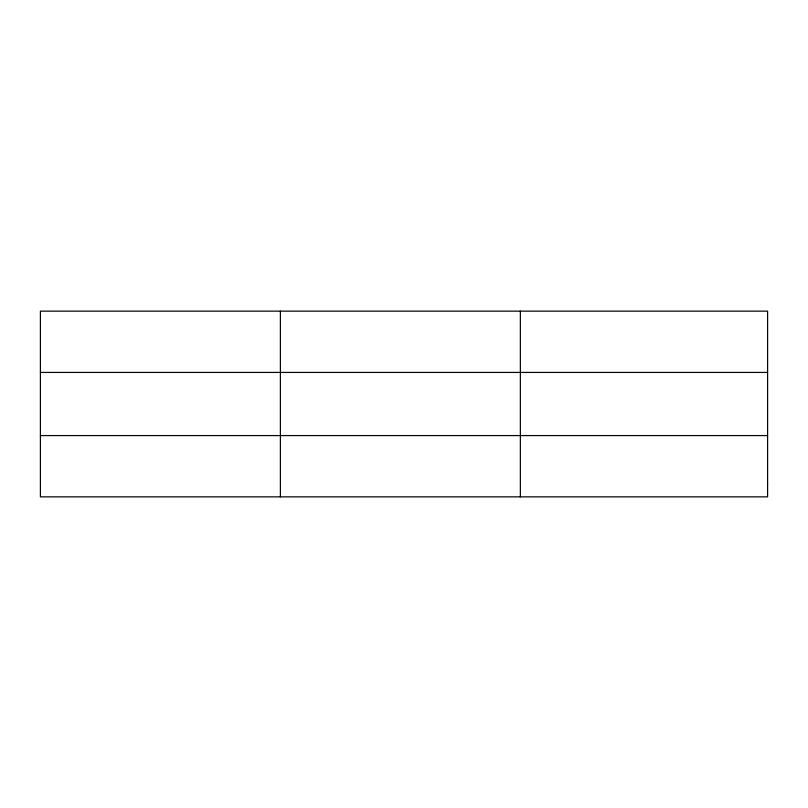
<?xml version="1.0" encoding="UTF-8"?>
<svg xmlns="http://www.w3.org/2000/svg" width="808" height="808" viewBox="0 0 808 808"><rect width="100%" height="100%" fill="white"/><g stroke="black" fill="none" stroke-linecap="round" stroke-linejoin="round"><path stroke-width="1.21" d="M280.376 311.141L280.376 496.859M520.352 311.141L520.352 496.859M40.4 372.427L767.6 372.427M40.4 435.573L767.6 435.573M767.6 484.608L767.6 496.859L40.4 496.859L40.4 311.141L767.6 311.141L767.6 484.608"/></g></svg>
